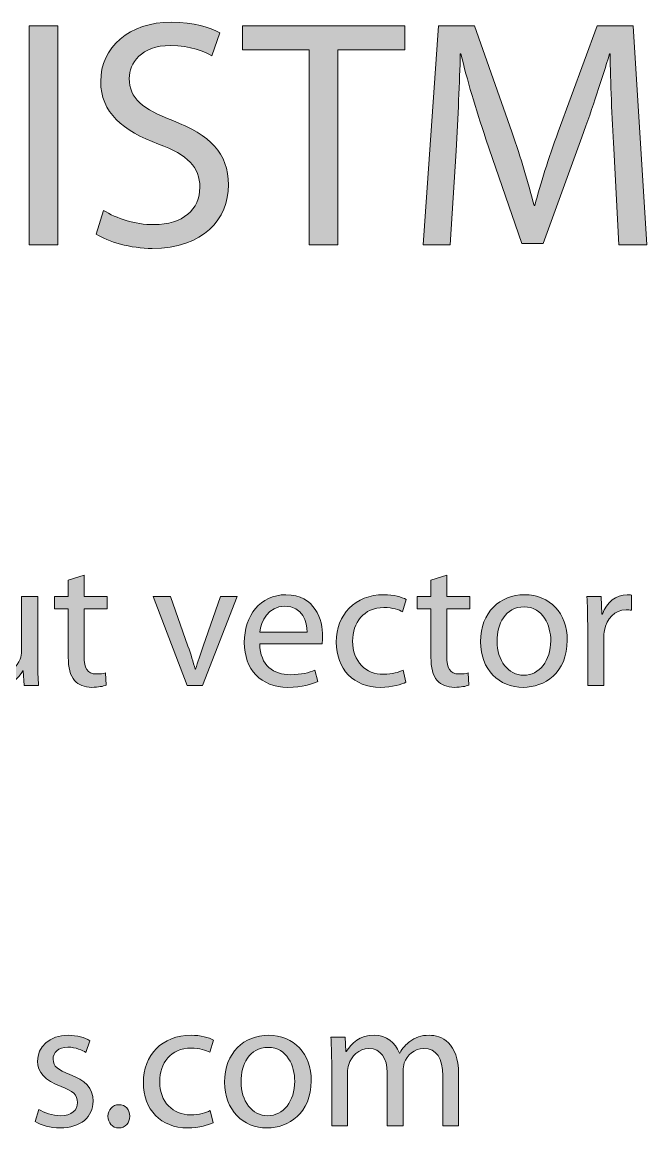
# Model space of a CAD drawing. Header units: inches. Extents: x 20 to 242, y -160 to -20.
# Drawn here: x 33.67 to 48.09, y -65.76 to -40.25 of the extents above; entities that cross this region are included whole.
import ezdxf

# ---------------------------------------------------------------- set-up
doc = ezdxf.new("R2010")
doc.units = ezdxf.units.IN
doc.header["$MEASUREMENT"] = 0
doc.layers.add('Layer 1', color=7, linetype='Continuous')

# ---------------------------------------------------------------- blocks, each defined once
blk = doc.blocks.new('block 2')
at = {"layer": 'Layer 1'}
h = blk.add_hatch(color=7, dxfattribs=at)
h.dxf.hatch_style = 2
edge = h.paths.add_edge_path()
edge.add_spline(control_points=[(35.555, -44.594), (35.847, -44.782), (36.267, -44.924), (36.717, -44.924), (37.384, -44.924), (37.774, -44.572), (37.774, -44.062), (37.774, -43.597), (37.504, -43.319), (36.822, -43.064), (35.997, -42.765), (35.487, -42.33), (35.487, -41.625), (35.487, -40.837), (36.14, -40.253), (37.122, -40.253), (37.632, -40.253), (38.014, -40.373), (38.232, -40.5), (38.232, -40.5), (38.052, -41.032), (38.052, -41.032), (37.894, -40.935), (37.557, -40.792), (37.099, -40.792), (36.41, -40.792), (36.147, -41.205), (36.147, -41.55), (36.147, -42.022), (36.454, -42.255), (37.152, -42.525), (38.007, -42.854), (38.434, -43.267), (38.434, -44.009), (38.434, -44.789), (37.864, -45.472), (36.672, -45.472), (36.185, -45.472), (35.652, -45.321), (35.382, -45.141), (35.382, -45.141), (35.555, -44.594), (35.555, -44.594)], knot_values=[0, 0, 0, 0, 1, 1, 1, 2, 2, 2, 3, 3, 3, 4, 4, 4, 5, 5, 5, 6, 6, 6, 7, 7, 7, 8, 8, 8, 9, 9, 9, 10, 10, 10, 11, 11, 11, 12, 12, 12, 13, 13, 13, 14, 14, 14, 14], degree=3, periodic=1)
h = blk.add_hatch(color=7, dxfattribs=at)
h.dxf.hatch_style = 2
h.paths.add_polyline_path([(34.497, -40.335), (34.497, -45.389), (33.837, -45.389), (33.837, -40.335)])
h = blk.add_hatch(color=7, dxfattribs=at)
h.dxf.hatch_style = 2
h.paths.add_polyline_path([(40.294, -40.89), (38.757, -40.89), (38.757, -40.335), (42.499, -40.335), (42.499, -40.89), (40.954, -40.89), (40.954, -45.389), (40.294, -45.389)])
h = blk.add_hatch(color=7, dxfattribs=at)
h.dxf.hatch_style = 2
edge = h.paths.add_edge_path()
edge.add_spline(control_points=[(47.321, -43.169), (47.284, -42.465), (47.239, -41.61), (47.239, -40.987), (47.239, -40.987), (47.224, -40.987), (47.224, -40.987), (47.044, -41.572), (46.841, -42.21), (46.586, -42.907), (46.586, -42.907), (45.694, -45.359), (45.694, -45.359), (45.694, -45.359), (45.199, -45.359), (45.199, -45.359), (45.199, -45.359), (44.374, -42.952), (44.374, -42.952), (44.134, -42.232), (43.939, -41.587), (43.797, -40.987), (43.797, -40.987), (43.782, -40.987), (43.782, -40.987), (43.767, -41.617), (43.729, -42.457), (43.684, -43.222), (43.684, -43.222), (43.549, -45.389), (43.549, -45.389), (43.549, -45.389), (42.927, -45.389), (42.927, -45.389), (42.927, -45.389), (43.28, -40.335), (43.28, -40.335), (43.28, -40.335), (44.112, -40.335), (44.112, -40.335), (44.112, -40.335), (44.974, -42.78), (44.974, -42.78), (45.184, -43.402), (45.349, -43.957), (45.484, -44.482), (45.484, -44.482), (45.499, -44.482), (45.499, -44.482), (45.634, -43.972), (45.814, -43.417), (46.039, -42.78), (46.039, -42.78), (46.939, -40.335), (46.939, -40.335), (46.939, -40.335), (47.771, -40.335), (47.771, -40.335), (47.771, -40.335), (48.086, -45.389), (48.086, -45.389), (48.086, -45.389), (47.441, -45.389), (47.441, -45.389), (47.441, -45.389), (47.321, -43.169), (47.321, -43.169)], knot_values=[0, 0, 0, 0, 1, 1, 1, 2, 2, 2, 3, 3, 3, 4, 4, 4, 5, 5, 5, 6, 6, 6, 7, 7, 7, 8, 8, 8, 9, 9, 9, 10, 10, 10, 11, 11, 11, 12, 12, 12, 13, 13, 13, 14, 14, 14, 15, 15, 15, 16, 16, 16, 17, 17, 17, 18, 18, 18, 19, 19, 19, 20, 20, 20, 21, 21, 21, 22, 22, 22, 22], degree=3, periodic=1)
h = blk.add_hatch(color=7, dxfattribs=at)
h.dxf.hatch_style = 2
edge = h.paths.add_edge_path()
edge.add_spline(control_points=[(35.104, -53.01), (35.104, -53.01), (35.104, -53.501), (35.104, -53.501), (35.104, -53.501), (35.637, -53.501), (35.637, -53.501), (35.637, -53.501), (35.637, -53.785), (35.637, -53.785), (35.637, -53.785), (35.104, -53.785), (35.104, -53.785), (35.104, -53.785), (35.104, -54.889), (35.104, -54.889), (35.104, -55.143), (35.176, -55.287), (35.383, -55.287), (35.485, -55.287), (35.544, -55.278), (35.599, -55.261), (35.599, -55.261), (35.616, -55.545), (35.616, -55.545), (35.544, -55.57), (35.43, -55.595), (35.286, -55.595), (35.112, -55.595), (34.973, -55.536), (34.884, -55.439), (34.782, -55.325), (34.74, -55.143), (34.74, -54.902), (34.74, -54.902), (34.74, -53.785), (34.74, -53.785), (34.74, -53.785), (34.423, -53.785), (34.423, -53.785), (34.423, -53.785), (34.423, -53.501), (34.423, -53.501), (34.423, -53.501), (34.74, -53.501), (34.74, -53.501), (34.74, -53.501), (34.74, -53.12), (34.74, -53.12), (34.74, -53.12), (35.104, -53.01), (35.104, -53.01)], knot_values=[0, 0, 0, 0, 1, 1, 1, 2, 2, 2, 3, 3, 3, 4, 4, 4, 5, 5, 5, 6, 6, 6, 7, 7, 7, 8, 8, 8, 9, 9, 9, 10, 10, 10, 11, 11, 11, 12, 12, 12, 13, 13, 13, 14, 14, 14, 15, 15, 15, 16, 16, 16, 17, 17, 17, 17], degree=3, periodic=1)
h = blk.add_hatch(color=7, dxfattribs=at)
h.dxf.hatch_style = 2
edge = h.paths.add_edge_path()
edge.add_spline(control_points=[(43.469, -53.01), (43.469, -53.01), (43.469, -53.501), (43.469, -53.501), (43.469, -53.501), (44.002, -53.501), (44.002, -53.501), (44.002, -53.501), (44.002, -53.785), (44.002, -53.785), (44.002, -53.785), (43.469, -53.785), (43.469, -53.785), (43.469, -53.785), (43.469, -54.889), (43.469, -54.889), (43.469, -55.143), (43.541, -55.287), (43.748, -55.287), (43.85, -55.287), (43.909, -55.278), (43.964, -55.261), (43.964, -55.261), (43.981, -55.545), (43.981, -55.545), (43.909, -55.57), (43.795, -55.595), (43.651, -55.595), (43.477, -55.595), (43.338, -55.536), (43.249, -55.439), (43.147, -55.325), (43.105, -55.143), (43.105, -54.902), (43.105, -54.902), (43.105, -53.785), (43.105, -53.785), (43.105, -53.785), (42.788, -53.785), (42.788, -53.785), (42.788, -53.785), (42.788, -53.501), (42.788, -53.501), (42.788, -53.501), (43.105, -53.501), (43.105, -53.501), (43.105, -53.501), (43.105, -53.12), (43.105, -53.12), (43.105, -53.12), (43.469, -53.01), (43.469, -53.01)], knot_values=[0, 0, 0, 0, 1, 1, 1, 2, 2, 2, 3, 3, 3, 4, 4, 4, 5, 5, 5, 6, 6, 6, 7, 7, 7, 8, 8, 8, 9, 9, 9, 10, 10, 10, 11, 11, 11, 12, 12, 12, 13, 13, 13, 14, 14, 14, 15, 15, 15, 16, 16, 16, 17, 17, 17, 17], degree=3, periodic=1)
h = blk.add_hatch(color=7, dxfattribs=at)
h.dxf.hatch_style = 2
edge = h.paths.add_edge_path()
edge.add_spline(control_points=[(34.037, -54.986), (34.037, -55.202), (34.041, -55.388), (34.053, -55.549), (34.053, -55.549), (33.723, -55.549), (33.723, -55.549), (33.723, -55.549), (33.702, -55.215), (33.702, -55.215), (33.702, -55.215), (33.694, -55.215), (33.694, -55.215), (33.601, -55.38), (33.381, -55.595), (33.017, -55.595), (32.695, -55.595), (32.31, -55.414), (32.31, -54.699), (32.31, -54.699), (32.31, -53.501), (32.31, -53.501), (32.31, -53.501), (32.683, -53.501), (32.683, -53.501), (32.683, -53.501), (32.683, -54.631), (32.683, -54.631), (32.683, -55.02), (32.805, -55.287), (33.14, -55.287), (33.389, -55.287), (33.563, -55.113), (33.63, -54.944), (33.652, -54.893), (33.664, -54.825), (33.664, -54.753), (33.664, -54.753), (33.664, -53.501), (33.664, -53.501), (33.664, -53.501), (34.037, -53.501), (34.037, -53.501), (34.037, -53.501), (34.037, -54.986), (34.037, -54.986)], knot_values=[0, 0, 0, 0, 1, 1, 1, 2, 2, 2, 3, 3, 3, 4, 4, 4, 5, 5, 5, 6, 6, 6, 7, 7, 7, 8, 8, 8, 9, 9, 9, 10, 10, 10, 11, 11, 11, 12, 12, 12, 13, 13, 13, 14, 14, 14, 15, 15, 15, 15], degree=3, periodic=1)
h = blk.add_hatch(color=7, dxfattribs=at)
h.dxf.hatch_style = 2
edge = h.paths.add_edge_path()
edge.add_spline(control_points=[(37.098, -53.501), (37.098, -53.501), (37.5, -54.648), (37.5, -54.648), (37.568, -54.838), (37.623, -55.007), (37.665, -55.177), (37.665, -55.177), (37.677, -55.177), (37.677, -55.177), (37.724, -55.007), (37.783, -54.838), (37.851, -54.648), (37.851, -54.648), (38.249, -53.501), (38.249, -53.501), (38.249, -53.501), (38.638, -53.501), (38.638, -53.501), (38.638, -53.501), (37.834, -55.549), (37.834, -55.549), (37.834, -55.549), (37.479, -55.549), (37.479, -55.549), (37.479, -55.549), (36.7, -53.501), (36.7, -53.501), (36.7, -53.501), (37.098, -53.501), (37.098, -53.501)], knot_values=[0, 0, 0, 0, 1, 1, 1, 2, 2, 2, 3, 3, 3, 4, 4, 4, 5, 5, 5, 6, 6, 6, 7, 7, 7, 8, 8, 8, 9, 9, 9, 10, 10, 10, 10], degree=3, periodic=1)
h = blk.add_hatch(color=7, dxfattribs=at)
h.dxf.hatch_style = 2
edge = h.paths.add_edge_path()
edge.add_spline(control_points=[(39.155, -54.593), (39.164, -55.096), (39.481, -55.303), (39.858, -55.303), (40.124, -55.303), (40.289, -55.257), (40.424, -55.198), (40.424, -55.198), (40.492, -55.464), (40.492, -55.464), (40.361, -55.524), (40.133, -55.595), (39.807, -55.595), (39.176, -55.595), (38.8, -55.177), (38.8, -54.559), (38.8, -53.941), (39.164, -53.459), (39.76, -53.459), (40.433, -53.459), (40.607, -54.043), (40.607, -54.419), (40.607, -54.495), (40.602, -54.55), (40.594, -54.593), (40.594, -54.593), (39.155, -54.593), (39.155, -54.593)], knot_values=[0, 0, 0, 0, 1, 1, 1, 2, 2, 2, 3, 3, 3, 4, 4, 4, 5, 5, 5, 6, 6, 6, 7, 7, 7, 8, 8, 8, 9, 9, 9, 9], degree=3, periodic=1)
edge = h.paths.add_edge_path()
edge.add_spline(control_points=[(40.247, -54.326), (40.251, -54.093), (40.15, -53.725), (39.731, -53.725), (39.35, -53.725), (39.189, -54.068), (39.159, -54.326), (39.159, -54.326), (40.247, -54.326), (40.247, -54.326)], knot_values=[0, 0, 0, 0, 1, 1, 1, 2, 2, 2, 3, 3, 3, 3], degree=3, periodic=1)
h = blk.add_hatch(color=7, dxfattribs=at)
h.dxf.hatch_style = 2
edge = h.paths.add_edge_path()
edge.add_spline(control_points=[(42.529, -55.477), (42.431, -55.524), (42.215, -55.595), (41.94, -55.595), (41.323, -55.595), (40.921, -55.177), (40.921, -54.55), (40.921, -53.92), (41.352, -53.459), (42.021, -53.459), (42.241, -53.459), (42.436, -53.514), (42.537, -53.569), (42.537, -53.569), (42.452, -53.852), (42.452, -53.852), (42.364, -53.806), (42.224, -53.755), (42.021, -53.755), (41.551, -53.755), (41.297, -54.106), (41.297, -54.529), (41.297, -55.003), (41.602, -55.295), (42.008, -55.295), (42.22, -55.295), (42.359, -55.244), (42.465, -55.198), (42.465, -55.198), (42.529, -55.477), (42.529, -55.477)], knot_values=[0, 0, 0, 0, 1, 1, 1, 2, 2, 2, 3, 3, 3, 4, 4, 4, 5, 5, 5, 6, 6, 6, 7, 7, 7, 8, 8, 8, 9, 9, 9, 10, 10, 10, 10], degree=3, periodic=1)
h = blk.add_hatch(color=7, dxfattribs=at)
h.dxf.hatch_style = 2
edge = h.paths.add_edge_path()
edge.add_spline(control_points=[(46.249, -54.508), (46.249, -55.265), (45.72, -55.595), (45.23, -55.595), (44.68, -55.595), (44.248, -55.189), (44.248, -54.542), (44.248, -53.861), (44.701, -53.459), (45.263, -53.459), (45.852, -53.459), (46.249, -53.886), (46.249, -54.508)], knot_values=[0, 0, 0, 0, 1, 1, 1, 2, 2, 2, 3, 3, 3, 4, 4, 4, 4], degree=3, periodic=1)
edge = h.paths.add_edge_path()
edge.add_spline(control_points=[(44.629, -54.529), (44.629, -54.978), (44.883, -55.316), (45.247, -55.316), (45.602, -55.316), (45.869, -54.982), (45.869, -54.521), (45.869, -54.174), (45.695, -53.738), (45.255, -53.738), (44.819, -53.738), (44.629, -54.144), (44.629, -54.529)], knot_values=[0, 0, 0, 0, 1, 1, 1, 2, 2, 2, 3, 3, 3, 4, 4, 4, 4], degree=3, periodic=1)
h = blk.add_hatch(color=7, dxfattribs=at)
h.dxf.hatch_style = 2
edge = h.paths.add_edge_path()
edge.add_spline(control_points=[(46.72, -54.14), (46.72, -53.899), (46.716, -53.692), (46.703, -53.501), (46.703, -53.501), (47.029, -53.501), (47.029, -53.501), (47.029, -53.501), (47.046, -53.907), (47.046, -53.907), (47.046, -53.907), (47.059, -53.907), (47.059, -53.907), (47.152, -53.632), (47.38, -53.459), (47.63, -53.459), (47.668, -53.459), (47.698, -53.463), (47.731, -53.467), (47.731, -53.467), (47.731, -53.818), (47.731, -53.818), (47.693, -53.81), (47.655, -53.81), (47.605, -53.81), (47.342, -53.81), (47.156, -54.005), (47.105, -54.284), (47.097, -54.335), (47.093, -54.398), (47.093, -54.457), (47.093, -54.457), (47.093, -55.549), (47.093, -55.549), (47.093, -55.549), (46.72, -55.549), (46.72, -55.549), (46.72, -55.549), (46.72, -54.14), (46.72, -54.14)], knot_values=[0, 0, 0, 0, 1, 1, 1, 2, 2, 2, 3, 3, 3, 4, 4, 4, 5, 5, 5, 6, 6, 6, 7, 7, 7, 8, 8, 8, 9, 9, 9, 10, 10, 10, 11, 11, 11, 12, 12, 12, 13, 13, 13, 13], degree=3, periodic=1)
h = blk.add_hatch(color=7, dxfattribs=at)
h.dxf.hatch_style = 2
edge = h.paths.add_edge_path()
edge.add_spline(control_points=[(34.063, -65.332), (34.177, -65.4), (34.372, -65.476), (34.558, -65.476), (34.824, -65.476), (34.951, -65.345), (34.951, -65.172), (34.951, -64.994), (34.845, -64.901), (34.575, -64.799), (34.202, -64.664), (34.029, -64.465), (34.029, -64.22), (34.029, -63.89), (34.3, -63.619), (34.736, -63.619), (34.943, -63.619), (35.125, -63.674), (35.235, -63.746), (35.235, -63.746), (35.146, -64.017), (35.146, -64.017), (35.066, -63.966), (34.917, -63.894), (34.727, -63.894), (34.507, -63.894), (34.389, -64.021), (34.389, -64.173), (34.389, -64.342), (34.507, -64.419), (34.774, -64.524), (35.125, -64.656), (35.311, -64.833), (35.311, -65.138), (35.311, -65.502), (35.028, -65.756), (34.549, -65.756), (34.325, -65.756), (34.118, -65.696), (33.974, -65.612), (33.974, -65.612), (34.063, -65.332), (34.063, -65.332)], knot_values=[0, 0, 0, 0, 1, 1, 1, 2, 2, 2, 3, 3, 3, 4, 4, 4, 5, 5, 5, 6, 6, 6, 7, 7, 7, 8, 8, 8, 9, 9, 9, 10, 10, 10, 11, 11, 11, 12, 12, 12, 13, 13, 13, 14, 14, 14, 14], degree=3, periodic=1)
h = blk.add_hatch(color=7, dxfattribs=at)
h.dxf.hatch_style = 2
edge = h.paths.add_edge_path()
edge.add_spline(control_points=[(38.079, -65.637), (37.982, -65.684), (37.766, -65.756), (37.491, -65.756), (36.874, -65.756), (36.472, -65.337), (36.472, -64.71), (36.472, -64.08), (36.903, -63.619), (37.572, -63.619), (37.792, -63.619), (37.986, -63.674), (38.088, -63.729), (38.088, -63.729), (38.003, -64.012), (38.003, -64.012), (37.914, -63.966), (37.775, -63.915), (37.572, -63.915), (37.102, -63.915), (36.848, -64.266), (36.848, -64.689), (36.848, -65.163), (37.153, -65.455), (37.559, -65.455), (37.771, -65.455), (37.91, -65.404), (38.016, -65.358), (38.016, -65.358), (38.079, -65.637), (38.079, -65.637)], knot_values=[0, 0, 0, 0, 1, 1, 1, 2, 2, 2, 3, 3, 3, 4, 4, 4, 5, 5, 5, 6, 6, 6, 7, 7, 7, 8, 8, 8, 9, 9, 9, 10, 10, 10, 10], degree=3, periodic=1)
h = blk.add_hatch(color=7, dxfattribs=at)
h.dxf.hatch_style = 2
edge = h.paths.add_edge_path()
edge.add_spline(control_points=[(40.344, -64.668), (40.344, -65.426), (39.815, -65.756), (39.324, -65.756), (38.774, -65.756), (38.343, -65.349), (38.343, -64.702), (38.343, -64.021), (38.796, -63.619), (39.358, -63.619), (39.946, -63.619), (40.344, -64.046), (40.344, -64.668)], knot_values=[0, 0, 0, 0, 1, 1, 1, 2, 2, 2, 3, 3, 3, 4, 4, 4, 4], degree=3, periodic=1)
edge = h.paths.add_edge_path()
edge.add_spline(control_points=[(38.724, -64.689), (38.724, -65.138), (38.977, -65.476), (39.341, -65.476), (39.697, -65.476), (39.963, -65.142), (39.963, -64.681), (39.963, -64.334), (39.79, -63.898), (39.35, -63.898), (38.914, -63.898), (38.724, -64.304), (38.724, -64.689)], knot_values=[0, 0, 0, 0, 1, 1, 1, 2, 2, 2, 3, 3, 3, 4, 4, 4, 4], degree=3, periodic=1)
h = blk.add_hatch(color=7, dxfattribs=at)
h.dxf.hatch_style = 2
edge = h.paths.add_edge_path()
edge.add_spline(control_points=[(40.815, -64.215), (40.815, -64), (40.806, -63.83), (40.798, -63.661), (40.798, -63.661), (41.124, -63.661), (41.124, -63.661), (41.124, -63.661), (41.141, -63.995), (41.141, -63.995), (41.141, -63.995), (41.153, -63.995), (41.153, -63.995), (41.268, -63.801), (41.458, -63.619), (41.801, -63.619), (42.076, -63.619), (42.287, -63.788), (42.376, -64.029), (42.376, -64.029), (42.385, -64.029), (42.385, -64.029), (42.448, -63.911), (42.533, -63.826), (42.617, -63.763), (42.74, -63.67), (42.871, -63.619), (43.066, -63.619), (43.341, -63.619), (43.743, -63.797), (43.743, -64.507), (43.743, -64.507), (43.743, -65.709), (43.743, -65.709), (43.743, -65.709), (43.379, -65.709), (43.379, -65.709), (43.379, -65.709), (43.379, -64.554), (43.379, -64.554), (43.379, -64.156), (43.231, -63.924), (42.935, -63.924), (42.719, -63.924), (42.558, -64.08), (42.49, -64.258), (42.474, -64.313), (42.461, -64.376), (42.461, -64.444), (42.461, -64.444), (42.461, -65.709), (42.461, -65.709), (42.461, -65.709), (42.097, -65.709), (42.097, -65.709), (42.097, -65.709), (42.097, -64.482), (42.097, -64.482), (42.097, -64.156), (41.953, -63.924), (41.67, -63.924), (41.441, -63.924), (41.268, -64.11), (41.208, -64.296), (41.187, -64.347), (41.179, -64.414), (41.179, -64.478), (41.179, -64.478), (41.179, -65.709), (41.179, -65.709), (41.179, -65.709), (40.815, -65.709), (40.815, -65.709), (40.815, -65.709), (40.815, -64.215), (40.815, -64.215)], knot_values=[0, 0, 0, 0, 1, 1, 1, 2, 2, 2, 3, 3, 3, 4, 4, 4, 5, 5, 5, 6, 6, 6, 7, 7, 7, 8, 8, 8, 9, 9, 9, 10, 10, 10, 11, 11, 11, 12, 12, 12, 13, 13, 13, 14, 14, 14, 15, 15, 15, 16, 16, 16, 17, 17, 17, 18, 18, 18, 19, 19, 19, 20, 20, 20, 21, 21, 21, 22, 22, 22, 23, 23, 23, 24, 24, 24, 25, 25, 25, 25], degree=3, periodic=1)
h = blk.add_hatch(color=7, dxfattribs=at)
h.dxf.hatch_style = 2
edge = h.paths.add_edge_path()
edge.add_spline(control_points=[(35.655, -65.489), (35.655, -65.337), (35.76, -65.222), (35.908, -65.222), (36.057, -65.222), (36.158, -65.332), (36.158, -65.489), (36.158, -65.641), (36.057, -65.756), (35.9, -65.756), (35.756, -65.756), (35.655, -65.641), (35.655, -65.489)], knot_values=[0, 0, 0, 0, 1, 1, 1, 2, 2, 2, 3, 3, 3, 4, 4, 4, 4], degree=3, periodic=1)
at = {"layer": 'Layer 1', "lineweight": 0}
for points in [[(34.497, -40.335), (34.497, -45.389), (33.837, -45.389), (33.837, -40.335), (34.497, -40.335)], [(40.294, -40.89), (38.757, -40.89), (38.757, -40.335), (42.499, -40.335), (42.499, -40.89), (40.954, -40.89), (40.954, -45.389), (40.294, -45.389), (40.294, -40.89)]]:
    blk.add_lwpolyline(points, dxfattribs=at)
for points, knots in [([(35.555, -44.594), (35.847, -44.782), (36.267, -44.924), (36.717, -44.924), (37.384, -44.924), (37.774, -44.572), (37.774, -44.062), (37.774, -43.597), (37.504, -43.319), (36.822, -43.064), (35.997, -42.765), (35.487, -42.33), (35.487, -41.625), (35.487, -40.837), (36.14, -40.253), (37.122, -40.253), (37.632, -40.253), (38.014, -40.373), (38.232, -40.5), (38.232, -40.5), (38.052, -41.032), (38.052, -41.032), (37.894, -40.935), (37.557, -40.792), (37.099, -40.792), (36.41, -40.792), (36.147, -41.205), (36.147, -41.55), (36.147, -42.022), (36.454, -42.255), (37.152, -42.525), (38.007, -42.854), (38.434, -43.267), (38.434, -44.009), (38.434, -44.789), (37.864, -45.472), (36.672, -45.472), (36.185, -45.472), (35.652, -45.321), (35.382, -45.141), (35.382, -45.141), (35.555, -44.594), (35.555, -44.594)], [0, 0, 0, 0, 1, 1, 1, 2, 2, 2, 3, 3, 3, 4, 4, 4, 5, 5, 5, 6, 6, 6, 7, 7, 7, 8, 8, 8, 9, 9, 9, 10, 10, 10, 11, 11, 11, 12, 12, 12, 13, 13, 13, 14, 14, 14, 14]), ([(47.321, -43.169), (47.284, -42.465), (47.239, -41.61), (47.239, -40.987), (47.239, -40.987), (47.224, -40.987), (47.224, -40.987), (47.044, -41.572), (46.841, -42.21), (46.586, -42.907), (46.586, -42.907), (45.694, -45.359), (45.694, -45.359), (45.694, -45.359), (45.199, -45.359), (45.199, -45.359), (45.199, -45.359), (44.374, -42.952), (44.374, -42.952), (44.134, -42.232), (43.939, -41.587), (43.797, -40.987), (43.797, -40.987), (43.782, -40.987), (43.782, -40.987), (43.767, -41.617), (43.729, -42.457), (43.684, -43.222), (43.684, -43.222), (43.549, -45.389), (43.549, -45.389), (43.549, -45.389), (42.927, -45.389), (42.927, -45.389), (42.927, -45.389), (43.28, -40.335), (43.28, -40.335), (43.28, -40.335), (44.112, -40.335), (44.112, -40.335), (44.112, -40.335), (44.974, -42.78), (44.974, -42.78), (45.184, -43.402), (45.349, -43.957), (45.484, -44.482), (45.484, -44.482), (45.499, -44.482), (45.499, -44.482), (45.634, -43.972), (45.814, -43.417), (46.039, -42.78), (46.039, -42.78), (46.939, -40.335), (46.939, -40.335), (46.939, -40.335), (47.771, -40.335), (47.771, -40.335), (47.771, -40.335), (48.086, -45.389), (48.086, -45.389), (48.086, -45.389), (47.441, -45.389), (47.441, -45.389), (47.441, -45.389), (47.321, -43.169), (47.321, -43.169)], [0, 0, 0, 0, 1, 1, 1, 2, 2, 2, 3, 3, 3, 4, 4, 4, 5, 5, 5, 6, 6, 6, 7, 7, 7, 8, 8, 8, 9, 9, 9, 10, 10, 10, 11, 11, 11, 12, 12, 12, 13, 13, 13, 14, 14, 14, 15, 15, 15, 16, 16, 16, 17, 17, 17, 18, 18, 18, 19, 19, 19, 20, 20, 20, 21, 21, 21, 22, 22, 22, 22]), ([(35.104, -53.01), (35.104, -53.01), (35.104, -53.501), (35.104, -53.501), (35.104, -53.501), (35.637, -53.501), (35.637, -53.501), (35.637, -53.501), (35.637, -53.785), (35.637, -53.785), (35.637, -53.785), (35.104, -53.785), (35.104, -53.785), (35.104, -53.785), (35.104, -54.889), (35.104, -54.889), (35.104, -55.143), (35.176, -55.287), (35.383, -55.287), (35.485, -55.287), (35.544, -55.278), (35.599, -55.261), (35.599, -55.261), (35.616, -55.545), (35.616, -55.545), (35.544, -55.57), (35.43, -55.595), (35.286, -55.595), (35.112, -55.595), (34.973, -55.536), (34.884, -55.439), (34.782, -55.325), (34.74, -55.143), (34.74, -54.902), (34.74, -54.902), (34.74, -53.785), (34.74, -53.785), (34.74, -53.785), (34.423, -53.785), (34.423, -53.785), (34.423, -53.785), (34.423, -53.501), (34.423, -53.501), (34.423, -53.501), (34.74, -53.501), (34.74, -53.501), (34.74, -53.501), (34.74, -53.12), (34.74, -53.12), (34.74, -53.12), (35.104, -53.01), (35.104, -53.01)], [0, 0, 0, 0, 1, 1, 1, 2, 2, 2, 3, 3, 3, 4, 4, 4, 5, 5, 5, 6, 6, 6, 7, 7, 7, 8, 8, 8, 9, 9, 9, 10, 10, 10, 11, 11, 11, 12, 12, 12, 13, 13, 13, 14, 14, 14, 15, 15, 15, 16, 16, 16, 17, 17, 17, 17]), ([(43.469, -53.01), (43.469, -53.01), (43.469, -53.501), (43.469, -53.501), (43.469, -53.501), (44.002, -53.501), (44.002, -53.501), (44.002, -53.501), (44.002, -53.785), (44.002, -53.785), (44.002, -53.785), (43.469, -53.785), (43.469, -53.785), (43.469, -53.785), (43.469, -54.889), (43.469, -54.889), (43.469, -55.143), (43.541, -55.287), (43.748, -55.287), (43.85, -55.287), (43.909, -55.278), (43.964, -55.261), (43.964, -55.261), (43.981, -55.545), (43.981, -55.545), (43.909, -55.57), (43.795, -55.595), (43.651, -55.595), (43.477, -55.595), (43.338, -55.536), (43.249, -55.439), (43.147, -55.325), (43.105, -55.143), (43.105, -54.902), (43.105, -54.902), (43.105, -53.785), (43.105, -53.785), (43.105, -53.785), (42.788, -53.785), (42.788, -53.785), (42.788, -53.785), (42.788, -53.501), (42.788, -53.501), (42.788, -53.501), (43.105, -53.501), (43.105, -53.501), (43.105, -53.501), (43.105, -53.12), (43.105, -53.12), (43.105, -53.12), (43.469, -53.01), (43.469, -53.01)], [0, 0, 0, 0, 1, 1, 1, 2, 2, 2, 3, 3, 3, 4, 4, 4, 5, 5, 5, 6, 6, 6, 7, 7, 7, 8, 8, 8, 9, 9, 9, 10, 10, 10, 11, 11, 11, 12, 12, 12, 13, 13, 13, 14, 14, 14, 15, 15, 15, 16, 16, 16, 17, 17, 17, 17]), ([(34.037, -54.986), (34.037, -55.202), (34.041, -55.388), (34.053, -55.549), (34.053, -55.549), (33.723, -55.549), (33.723, -55.549), (33.723, -55.549), (33.702, -55.215), (33.702, -55.215), (33.702, -55.215), (33.694, -55.215), (33.694, -55.215), (33.601, -55.38), (33.381, -55.595), (33.017, -55.595), (32.695, -55.595), (32.31, -55.414), (32.31, -54.699), (32.31, -54.699), (32.31, -53.501), (32.31, -53.501), (32.31, -53.501), (32.683, -53.501), (32.683, -53.501), (32.683, -53.501), (32.683, -54.631), (32.683, -54.631), (32.683, -55.02), (32.805, -55.287), (33.14, -55.287), (33.389, -55.287), (33.563, -55.113), (33.63, -54.944), (33.652, -54.893), (33.664, -54.825), (33.664, -54.753), (33.664, -54.753), (33.664, -53.501), (33.664, -53.501), (33.664, -53.501), (34.037, -53.501), (34.037, -53.501), (34.037, -53.501), (34.037, -54.986), (34.037, -54.986)], [0, 0, 0, 0, 1, 1, 1, 2, 2, 2, 3, 3, 3, 4, 4, 4, 5, 5, 5, 6, 6, 6, 7, 7, 7, 8, 8, 8, 9, 9, 9, 10, 10, 10, 11, 11, 11, 12, 12, 12, 13, 13, 13, 14, 14, 14, 15, 15, 15, 15]), ([(37.098, -53.501), (37.098, -53.501), (37.5, -54.648), (37.5, -54.648), (37.568, -54.838), (37.623, -55.007), (37.665, -55.177), (37.665, -55.177), (37.677, -55.177), (37.677, -55.177), (37.724, -55.007), (37.783, -54.838), (37.851, -54.648), (37.851, -54.648), (38.249, -53.501), (38.249, -53.501), (38.249, -53.501), (38.638, -53.501), (38.638, -53.501), (38.638, -53.501), (37.834, -55.549), (37.834, -55.549), (37.834, -55.549), (37.479, -55.549), (37.479, -55.549), (37.479, -55.549), (36.7, -53.501), (36.7, -53.501), (36.7, -53.501), (37.098, -53.501), (37.098, -53.501)], [0, 0, 0, 0, 1, 1, 1, 2, 2, 2, 3, 3, 3, 4, 4, 4, 5, 5, 5, 6, 6, 6, 7, 7, 7, 8, 8, 8, 9, 9, 9, 10, 10, 10, 10]), ([(39.155, -54.593), (39.164, -55.096), (39.481, -55.303), (39.858, -55.303), (40.124, -55.303), (40.289, -55.257), (40.424, -55.198), (40.424, -55.198), (40.492, -55.464), (40.492, -55.464), (40.361, -55.524), (40.133, -55.595), (39.807, -55.595), (39.176, -55.595), (38.8, -55.177), (38.8, -54.559), (38.8, -53.941), (39.164, -53.459), (39.76, -53.459), (40.433, -53.459), (40.607, -54.043), (40.607, -54.419), (40.607, -54.495), (40.602, -54.55), (40.594, -54.593), (40.594, -54.593), (39.155, -54.593), (39.155, -54.593)], [0, 0, 0, 0, 1, 1, 1, 2, 2, 2, 3, 3, 3, 4, 4, 4, 5, 5, 5, 6, 6, 6, 7, 7, 7, 8, 8, 8, 9, 9, 9, 9]), ([(42.529, -55.477), (42.431, -55.524), (42.215, -55.595), (41.94, -55.595), (41.323, -55.595), (40.921, -55.177), (40.921, -54.55), (40.921, -53.92), (41.352, -53.459), (42.021, -53.459), (42.241, -53.459), (42.436, -53.514), (42.537, -53.569), (42.537, -53.569), (42.452, -53.852), (42.452, -53.852), (42.364, -53.806), (42.224, -53.755), (42.021, -53.755), (41.551, -53.755), (41.297, -54.106), (41.297, -54.529), (41.297, -55.003), (41.602, -55.295), (42.008, -55.295), (42.22, -55.295), (42.359, -55.244), (42.465, -55.198), (42.465, -55.198), (42.529, -55.477), (42.529, -55.477)], [0, 0, 0, 0, 1, 1, 1, 2, 2, 2, 3, 3, 3, 4, 4, 4, 5, 5, 5, 6, 6, 6, 7, 7, 7, 8, 8, 8, 9, 9, 9, 10, 10, 10, 10]), ([(46.249, -54.508), (46.249, -55.265), (45.72, -55.595), (45.23, -55.595), (44.68, -55.595), (44.248, -55.189), (44.248, -54.542), (44.248, -53.861), (44.701, -53.459), (45.263, -53.459), (45.852, -53.459), (46.249, -53.886), (46.249, -54.508)], [0, 0, 0, 0, 1, 1, 1, 2, 2, 2, 3, 3, 3, 4, 4, 4, 4]), ([(46.72, -54.14), (46.72, -53.899), (46.716, -53.692), (46.703, -53.501), (46.703, -53.501), (47.029, -53.501), (47.029, -53.501), (47.029, -53.501), (47.046, -53.907), (47.046, -53.907), (47.046, -53.907), (47.059, -53.907), (47.059, -53.907), (47.152, -53.632), (47.38, -53.459), (47.63, -53.459), (47.668, -53.459), (47.698, -53.463), (47.731, -53.467), (47.731, -53.467), (47.731, -53.818), (47.731, -53.818), (47.693, -53.81), (47.655, -53.81), (47.605, -53.81), (47.342, -53.81), (47.156, -54.005), (47.105, -54.284), (47.097, -54.335), (47.093, -54.398), (47.093, -54.457), (47.093, -54.457), (47.093, -55.549), (47.093, -55.549), (47.093, -55.549), (46.72, -55.549), (46.72, -55.549), (46.72, -55.549), (46.72, -54.14), (46.72, -54.14)], [0, 0, 0, 0, 1, 1, 1, 2, 2, 2, 3, 3, 3, 4, 4, 4, 5, 5, 5, 6, 6, 6, 7, 7, 7, 8, 8, 8, 9, 9, 9, 10, 10, 10, 11, 11, 11, 12, 12, 12, 13, 13, 13, 13]), ([(40.247, -54.326), (40.251, -54.093), (40.15, -53.725), (39.731, -53.725), (39.35, -53.725), (39.189, -54.068), (39.159, -54.326), (39.159, -54.326), (40.247, -54.326), (40.247, -54.326)], [0, 0, 0, 0, 1, 1, 1, 2, 2, 2, 3, 3, 3, 3]), ([(44.629, -54.529), (44.629, -54.978), (44.883, -55.316), (45.247, -55.316), (45.602, -55.316), (45.869, -54.982), (45.869, -54.521), (45.869, -54.174), (45.695, -53.738), (45.255, -53.738), (44.819, -53.738), (44.629, -54.144), (44.629, -54.529)], [0, 0, 0, 0, 1, 1, 1, 2, 2, 2, 3, 3, 3, 4, 4, 4, 4]), ([(34.063, -65.332), (34.177, -65.4), (34.372, -65.476), (34.558, -65.476), (34.824, -65.476), (34.951, -65.345), (34.951, -65.172), (34.951, -64.994), (34.845, -64.901), (34.575, -64.799), (34.202, -64.664), (34.029, -64.465), (34.029, -64.22), (34.029, -63.89), (34.3, -63.619), (34.736, -63.619), (34.943, -63.619), (35.125, -63.674), (35.235, -63.746), (35.235, -63.746), (35.146, -64.017), (35.146, -64.017), (35.066, -63.966), (34.917, -63.894), (34.727, -63.894), (34.507, -63.894), (34.389, -64.021), (34.389, -64.173), (34.389, -64.342), (34.507, -64.419), (34.774, -64.524), (35.125, -64.656), (35.311, -64.833), (35.311, -65.138), (35.311, -65.502), (35.028, -65.756), (34.549, -65.756), (34.325, -65.756), (34.118, -65.696), (33.974, -65.612), (33.974, -65.612), (34.063, -65.332), (34.063, -65.332)], [0, 0, 0, 0, 1, 1, 1, 2, 2, 2, 3, 3, 3, 4, 4, 4, 5, 5, 5, 6, 6, 6, 7, 7, 7, 8, 8, 8, 9, 9, 9, 10, 10, 10, 11, 11, 11, 12, 12, 12, 13, 13, 13, 14, 14, 14, 14]), ([(38.079, -65.637), (37.982, -65.684), (37.766, -65.756), (37.491, -65.756), (36.874, -65.756), (36.472, -65.337), (36.472, -64.71), (36.472, -64.08), (36.903, -63.619), (37.572, -63.619), (37.792, -63.619), (37.986, -63.674), (38.088, -63.729), (38.088, -63.729), (38.003, -64.012), (38.003, -64.012), (37.914, -63.966), (37.775, -63.915), (37.572, -63.915), (37.102, -63.915), (36.848, -64.266), (36.848, -64.689), (36.848, -65.163), (37.153, -65.455), (37.559, -65.455), (37.771, -65.455), (37.91, -65.404), (38.016, -65.358), (38.016, -65.358), (38.079, -65.637), (38.079, -65.637)], [0, 0, 0, 0, 1, 1, 1, 2, 2, 2, 3, 3, 3, 4, 4, 4, 5, 5, 5, 6, 6, 6, 7, 7, 7, 8, 8, 8, 9, 9, 9, 10, 10, 10, 10]), ([(40.344, -64.668), (40.344, -65.426), (39.815, -65.756), (39.324, -65.756), (38.774, -65.756), (38.343, -65.349), (38.343, -64.702), (38.343, -64.021), (38.796, -63.619), (39.358, -63.619), (39.946, -63.619), (40.344, -64.046), (40.344, -64.668)], [0, 0, 0, 0, 1, 1, 1, 2, 2, 2, 3, 3, 3, 4, 4, 4, 4]), ([(40.815, -64.215), (40.815, -64), (40.806, -63.83), (40.798, -63.661), (40.798, -63.661), (41.124, -63.661), (41.124, -63.661), (41.124, -63.661), (41.141, -63.995), (41.141, -63.995), (41.141, -63.995), (41.153, -63.995), (41.153, -63.995), (41.268, -63.801), (41.458, -63.619), (41.801, -63.619), (42.076, -63.619), (42.287, -63.788), (42.376, -64.029), (42.376, -64.029), (42.385, -64.029), (42.385, -64.029), (42.448, -63.911), (42.533, -63.826), (42.617, -63.763), (42.74, -63.67), (42.871, -63.619), (43.066, -63.619), (43.341, -63.619), (43.743, -63.797), (43.743, -64.507), (43.743, -64.507), (43.743, -65.709), (43.743, -65.709), (43.743, -65.709), (43.379, -65.709), (43.379, -65.709), (43.379, -65.709), (43.379, -64.554), (43.379, -64.554), (43.379, -64.156), (43.231, -63.924), (42.935, -63.924), (42.719, -63.924), (42.558, -64.08), (42.49, -64.258), (42.474, -64.313), (42.461, -64.376), (42.461, -64.444), (42.461, -64.444), (42.461, -65.709), (42.461, -65.709), (42.461, -65.709), (42.097, -65.709), (42.097, -65.709), (42.097, -65.709), (42.097, -64.482), (42.097, -64.482), (42.097, -64.156), (41.953, -63.924), (41.67, -63.924), (41.441, -63.924), (41.268, -64.11), (41.208, -64.296), (41.187, -64.347), (41.179, -64.414), (41.179, -64.478), (41.179, -64.478), (41.179, -65.709), (41.179, -65.709), (41.179, -65.709), (40.815, -65.709), (40.815, -65.709), (40.815, -65.709), (40.815, -64.215), (40.815, -64.215)], [0, 0, 0, 0, 1, 1, 1, 2, 2, 2, 3, 3, 3, 4, 4, 4, 5, 5, 5, 6, 6, 6, 7, 7, 7, 8, 8, 8, 9, 9, 9, 10, 10, 10, 11, 11, 11, 12, 12, 12, 13, 13, 13, 14, 14, 14, 15, 15, 15, 16, 16, 16, 17, 17, 17, 18, 18, 18, 19, 19, 19, 20, 20, 20, 21, 21, 21, 22, 22, 22, 23, 23, 23, 24, 24, 24, 25, 25, 25, 25]), ([(38.724, -64.689), (38.724, -65.138), (38.977, -65.476), (39.341, -65.476), (39.697, -65.476), (39.963, -65.142), (39.963, -64.681), (39.963, -64.334), (39.79, -63.898), (39.35, -63.898), (38.914, -63.898), (38.724, -64.304), (38.724, -64.689)], [0, 0, 0, 0, 1, 1, 1, 2, 2, 2, 3, 3, 3, 4, 4, 4, 4]), ([(35.655, -65.489), (35.655, -65.337), (35.76, -65.222), (35.908, -65.222), (36.057, -65.222), (36.158, -65.332), (36.158, -65.489), (36.158, -65.641), (36.057, -65.756), (35.9, -65.756), (35.756, -65.756), (35.655, -65.641), (35.655, -65.489)], [0, 0, 0, 0, 1, 1, 1, 2, 2, 2, 3, 3, 3, 4, 4, 4, 4])]:
    blk.add_open_spline(points, degree=3, knots=knots, dxfattribs=at)

msp = doc.modelspace()

# ---------------------------------------------------------------- block references
at = {"layer": 'Layer 1'}
msp.add_blockref('block 2', (0, 0), dxfattribs=at)

doc.saveas('drawing.dxf')
